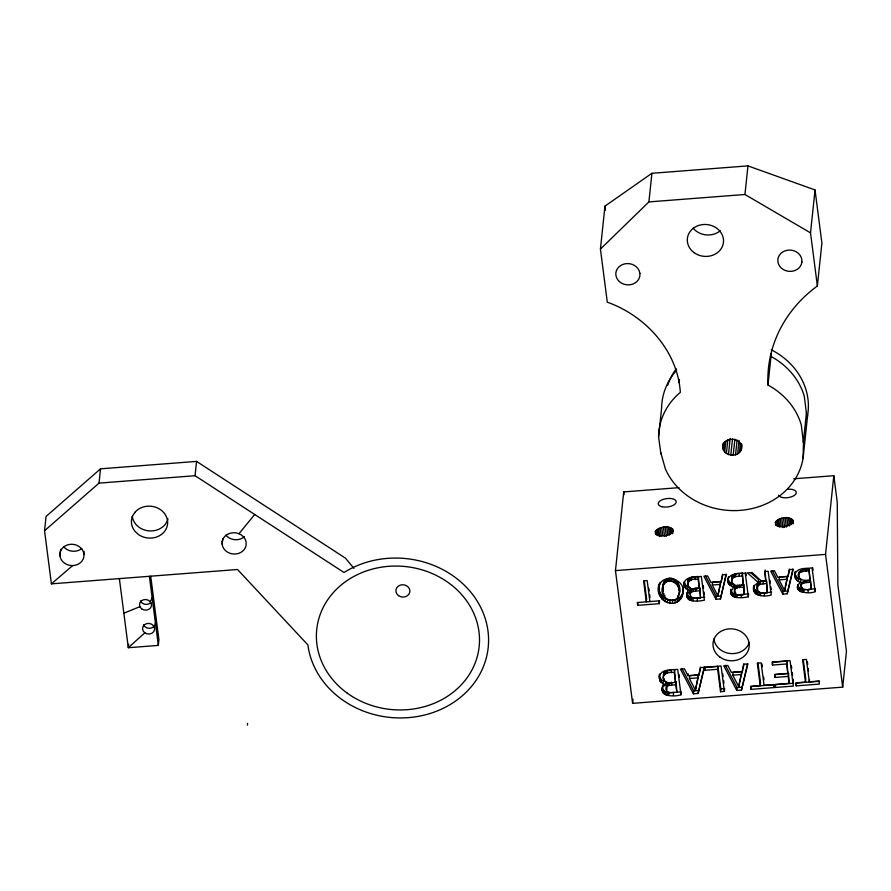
<?xml version="1.0" encoding="UTF-8"?>
<svg xmlns="http://www.w3.org/2000/svg" width="891" height="891" viewBox="0 0 891 891"><rect width="100%" height="100%" fill="white"/><g stroke="black" fill="none" stroke-linecap="round" stroke-linejoin="round"><path stroke-width="1.34" d="M741.702 444.654C744.141 459.823 718.313 457.551 723.28 443.183M741.279 448.741L741.602 443.885M676.581 370.3A72.594 63.851 6 0 0 661.601 408.223L658.583 436.835L660.732 452.505L665.388 468.956A71.837 63.194 6 0 0 740.276 510.376A71.837 63.194 6 0 0 803.092 458.33L803.493 440.945M753.663 587.459L754.532 585.398L758.263 582.491L747.371 572.891L752.004 572.534L761.738 581.322L765.815 580.999L764.589 571.565L768.165 571.287L771.227 595.032C764.289 597.304 750.623 596.179 753.864 585.554M681.192 692.853L680.991 694.757C673.886 697.174 657.97 696.662 662.96 685.224M686.816 594.531C694.167 588.238 682.517 591.19 684.043 583.46C685.613 575.864 695.704 577.123 701.34 576.444L704.413 600.189C698.477 601.481 684.277 602.984 687.017 592.626M730.676 592.749L730.976 589.887C732.803 597.627 743.317 593.684 748.618 593.941L748.317 596.803C742.381 598.095 728.181 599.598 730.921 589.241M808.014 592.192L808.315 589.33L815.432 588.784L815.131 591.646C809.061 594.754 789.727 591.713 800.608 582.235L800.898 579.239C797.356 578.872 794.616 575.608 795.073 572.055C793.681 576.399 795.863 581.645 800.608 582.235M757.294 589.363C755.746 583.293 760.892 579.796 766.449 580.776L767.307 592.604C761.293 594.832 754.71 591.201 757.684 584.307M681.292 691.906L669.976 692.597L666.579 691.216L666.535 686.872L668.874 685.435L675.835 684.733L676.135 681.871C661.044 687.184 657.859 670.544 674.264 672.516L674.565 669.664L675.478 681.916L674.264 672.516M671.491 685.068L671.792 682.205L666.836 684.01L666.579 691.216M690.425 595.411C688.743 589.085 694.947 587.392 699.892 587.96L700.493 597.772C695.002 599.52 687.774 597.939 690.826 590.666M743.796 584.563L744.397 594.386C732.424 599.097 730.676 584.997 743.495 587.425L743.796 584.563L741.089 584.774M801.154 586.857C799.828 581.166 806.511 580.709 810.476 580.843L811.222 589.229C806.778 590.388 799.027 590.232 801.41 583.56M679.376 589.497C681.236 607.562 656.678 600.445 663.104 585.543C666.223 569.182 685.313 583.349 678.519 595.121M663.405 582.681L663.049 593.629M678.897 594.353C682.461 584.719 668.261 575.386 663.104 585.543M806.422 413.212L804.306 396.328A72.594 63.851 6 0 0 770.982 356.422A142.037 124.94 6 0 1 770.893 353.727M44.55 530.758L99.024 483.122L195.062 475.716L344.015 572.501A90.737 79.811 6 0 1 479.035 604.232A90.737 79.811 6 0 1 423.715 715.228A90.737 79.811 6 0 1 307.907 644.95L237.529 569.494L51.411 583.85L44.55 530.758L46.054 516.446L100.527 468.822L196.566 461.404L345.519 558.2L353.95 568.425M59.987 555.85L60.666 549.346M83.865 554.002L84.133 551.406M99.024 483.122L100.527 468.822M128.66 644.293L128.304 647.724L158.308 645.407L158.91 639.693L150.713 576.187M195.062 475.716L196.566 461.404M222.16 544.234L222.705 539.033M658.583 436.835A72.594 63.851 6 0 1 680.345 392.33C677.583 350.764 645.563 315.804 607.294 302.172L600.434 249.079L604.944 206.155L651.911 173.299L747.95 165.882L815.031 189.939L821.892 243.043L817.381 285.955A142.037 124.94 6 0 0 767.975 385.035A72.594 63.851 6 0 1 801.299 424.94L803.404 442.671M600.434 249.079L648.904 201.912L651.911 173.299M793.736 478.801L833.82 475.705L837.25 502.257L837.874 584.997L846.45 651.366L842.686 687.128L632.599 703.344L615.458 570.608L623.722 491.921L679.009 487.655M637.655 605.345L637.299 602.539L659.563 600.812L659.262 603.675L637.655 605.345L637.956 602.483M632.599 703.344L633.033 699.212M655.308 531.649C657.179 538.454 670.589 536.427 673.24 530.668C670.377 524.487 658.649 526.458 655.308 531.649L655.653 534.31M679.031 382.172L679.321 379.443M679.165 382.74L679.454 380.012M658.75 588.94C659.607 571.031 688.543 578.627 682.484 595.199C676.18 612.418 652.513 599.275 659.351 583.56M659.05 586.423L659.251 584.518M658.894 591.702L659.05 586.078M659.797 584.206L659.997 582.302M659.474 594.486L659.195 588.84M660.431 596.914L660.732 594.052L659.774 591.624M662.47 589.207L662.937 584.385M661.723 598.964L662.024 596.101L660.732 594.052M662.614 591.412L662.915 588.55M663.895 584.095L664.196 581.233M664.953 582.914L665.254 580.052M663.305 600.612L663.606 597.75L662.024 596.101M663.728 595.556L663.929 593.64M664.641 597.159L664.842 595.255M666.245 582.035L666.546 579.172M665.165 601.837L665.466 598.975L663.606 597.75M667.771 581.444L668.072 578.582M659.217 678.652L659.496 673.986L659.863 680.858L663.038 683.854L665.421 684.544L662.759 687.139M667.326 602.695L667.626 599.832L665.466 598.975M669.52 581.155L669.82 578.292M659.863 680.858L659.518 675.79M671.313 581.177L671.614 578.315M661.155 682.606L661.456 679.744L660.164 677.995M669.742 603.151L670.043 600.289C675.456 600.935 681.704 598.106 682.784 592.337M672.95 581.511L673.251 578.66M663.182 678.207L663.695 673.106L665.087 671.48L671.458 669.898L671.157 672.761M662.113 690.425L662.414 687.562C663.027 692.842 669.631 693.153 673.674 692.485L673.373 695.348M663.038 683.854L663.338 680.991L661.456 679.744M663.94 675.122L664.24 672.26M662.481 691.917L662.781 689.055M663.951 680.535L664.151 678.63M664.786 674.342L665.087 671.48M672.382 603.162L672.683 600.3M674.442 582.179L674.743 579.317M663.182 693.165L663.483 690.302M665.9 673.696L666.201 670.834M675.79 583.171L676.091 580.319M664.24 694.167L664.541 691.305M665.443 684.689L665.722 681.693L663.338 680.991M667.225 673.273L667.526 670.411M674.933 602.762L675.233 599.899M676.937 584.474L677.238 581.611M666.023 689.645L666.435 684.767M665.688 694.913L665.989 692.051M666.535 686.872L666.836 684.01M667.203 686.237L667.504 683.375M677.839 586.078L678.14 583.215M667.203 695.336L667.504 692.485M677.171 601.96L677.472 599.097M678.508 587.971L678.808 585.109M677.661 597.516L677.862 595.611M668.874 685.435L669.174 682.573M678.931 590.154L679.232 587.292M668.74 695.526L669.041 692.663M679.065 600.801L679.365 597.939M680.601 599.275L680.902 596.413M681.738 597.382L682.038 594.52M682.64 589.875L682.94 587.013M682.484 595.199L682.996 590.8M684.043 583.46L684.243 581.545M684.076 585.142L684.377 582.28L686.181 585.977L690.18 587.915M684.667 587.202L684.967 584.34M685.881 588.84L686.181 585.977M687.741 583.572C686.638 577.078 693.9 576.522 698.421 576.555L699.257 588.183C685.58 593.451 683.631 576.689 698.121 579.417L698.421 576.555M687.774 584.719L688.275 579.774M686.772 596.146L687.072 593.283C688.899 601.013 699.413 597.07 704.714 597.326M687.384 593.061L687.585 591.156M687.629 589.998L687.93 587.147M688.041 585.933L688.075 581.868M688.487 581.845L688.788 578.983M687.117 597.527L687.418 594.665M689.266 581.11L689.567 578.248M687.774 598.696L688.075 595.834M690.313 580.509L690.614 577.646M688.765 599.632L689.066 596.77M689.879 590.778L690.169 587.793M691.55 580.119L691.85 577.257M690.113 600.334L690.414 597.471M690.525 593.529L691.204 589.953M690.904 592.816L691.828 589.363M691.527 600.734L691.828 597.872M691.527 592.225L693.087 591.468L693.387 588.617M692.964 600.902L693.265 598.039M695.214 579.64L695.515 576.778M693.087 591.468L695.537 591.134L695.838 588.272M717.645 669.297L704.814 670.288L705.115 667.426L717.946 666.435L717.645 669.297L720.541 691.706L724.361 691.416L721.075 665.989L700.66 667.571L698.967 674.877L687.986 675.723L688.186 673.808M697.285 600.746L697.586 597.883M689.422 678.519L689.723 675.668L698.577 674.977L695.414 690.169L689.422 678.519L698.277 677.839M700.493 597.772L699.892 587.96M817.381 285.955L810.52 232.863L744.943 194.494L747.95 165.882M704.525 667.27L698.11 693.443L693.398 693.799L693.699 690.948L681.971 668.618M695.414 690.169L698.577 674.977M698.967 674.877L700.393 667.147M722.946 448.028L723.381 443.941M723.537 450.111L724.394 441.936M698.11 693.443L704.124 667.259M724.706 451.993L725.853 441.101M712.288 585.019L712.588 582.157L720.864 581.522L717.879 595.901L712.288 585.019L720.563 584.385M726.377 453.564L727.813 439.942M728.448 454.711L730.163 438.361M730.765 455.357L732.491 439.007M716.008 599.298L703.89 576.243L707.654 575.954L710.94 582.402L721.209 581.611L722.779 574.784L726.388 574.506L720.407 598.952L716.008 599.298L716.308 596.435L705.46 575.809M717.879 595.901L720.864 581.522M733.182 455.446L734.897 439.096M721.209 581.611L722.556 574.205M720.407 598.952L726.054 574.227M735.52 454.989L737.102 439.998M737.637 453.998L739.062 440.377M739.374 452.561L740.376 443.027M740.61 450.768L741.323 443.963M730.72 591.145C738.372 584.607 724.728 587.358 728.147 578.159M727.98 581.745L728.281 578.883C727.579 584.095 736.222 582.413 733.783 587.392M727.947 580.063L728.526 576.655M728.582 583.817L728.883 580.954M729.785 585.454L730.085 582.591M731.645 580.186C730.731 575.486 735.342 572.969 739.419 573.392L739.118 576.254C725.686 576.377 732.513 589.575 743.161 584.797L742.326 573.169L740.388 573.314M731.678 581.333L732.179 576.388M720.541 691.706L720.841 688.854L717.946 666.435M731.533 586.612L731.834 583.75M732.391 578.459L732.692 575.597M731.021 594.141L731.322 591.279M733.17 577.724L733.471 574.862M731.678 595.311L731.979 592.448M734.217 577.123L734.518 574.261M732.669 596.246L732.97 593.384M733.772 587.258L734.073 584.396M735.454 576.722L735.754 573.871M734.329 592.014L734.73 587.28L735.732 585.977L739.742 584.886L739.441 587.748M734.017 596.937L734.318 594.074M734.808 589.43L735.108 586.568M724.361 691.416L724.661 688.554L720.841 688.854M735.431 588.84L735.732 585.977M735.342 594.019L735.543 592.114M735.431 597.349L735.732 594.486M736.991 588.082L737.291 585.22M736.868 597.516L737.169 594.653M743.161 584.797L742.326 573.169M732.792 675.178L733.093 672.315L741.958 671.636L738.784 686.816L732.792 675.178L741.657 674.498M741.189 597.349L741.49 594.486M767.975 385.035L770.982 356.422M736.779 690.458L723.804 665.789L727.836 665.477L731.355 672.371L742.337 671.524L744.03 664.218L747.894 663.929L741.49 690.091L736.779 690.458L737.08 687.596L725.341 665.276M738.784 686.816L738.984 684.912M742.337 671.524L742.537 669.62M741.49 690.091L747.549 663.684M753.597 589.887L753.897 587.024C755.401 595.088 765.926 592.56 771.528 592.17M754.02 591.591L754.321 588.728M754.822 592.949L755.123 590.087M755.936 594.019L756.236 591.156M757.383 587.158L758.052 583.405M757.528 590.332L757.595 586.501M758.263 582.491L758.564 579.629L750.645 572.646M757.317 594.832L757.617 591.969M757.751 586.267L758.631 582.614M758.33 585.476L759.199 584.786L759.5 581.923M758.842 595.388L759.143 592.526M759.199 584.786L760.29 584.329L760.591 581.467M760.413 595.645L760.714 592.782M774.29 685.669L774.09 687.574L750.957 689.367L751.258 686.504L774.39 684.711M760.29 584.329L763.019 583.872L763.32 581.021M764.311 595.567L764.612 592.704M765.815 580.999L765.068 570.051M767.307 592.604L766.449 580.776M775.37 522.382C777.23 529.187 790.64 527.16 793.291 521.402C790.428 515.221 778.701 517.192 775.37 522.382L775.705 525.044M750.957 689.367L750.578 686.36L760.223 685.613L760.524 682.751L757.974 662.971M810.52 232.863L815.031 189.939M779.102 579.863L779.402 577L787.677 576.366L784.704 590.744L779.102 579.863L787.377 579.228M786.909 661.111L786.608 663.973L772.464 665.065L772.764 662.202L786.909 661.111L787.833 673.418L774.647 674.431L775.036 677.438L788.223 676.414L788.524 673.551L775.337 674.576L775.036 677.438M782.821 594.141L770.704 571.086L774.479 570.797L777.765 577.245L788.023 576.455L789.604 569.627L793.213 569.349L787.221 593.796L782.821 594.141L783.122 591.279L772.285 570.652M784.704 590.744L785.004 587.882M772.464 665.065L772.074 662.058L790.05 660.677L793.335 686.092L775.359 687.484L775.66 684.622L793.636 683.23M788.123 575.497L789.381 569.048M787.221 593.796L792.879 569.071M803.415 441.825L806.5 412.333M803.092 458.33L807.602 415.406M794.794 576.588L795.095 573.726M794.772 574.907L795.351 571.499M795.396 578.66L795.696 575.798M796.61 580.297L796.91 577.435M798.47 575.029C798.191 569.505 805.174 569.639 808.995 569.438L809.975 579.64C804.762 581.511 796.064 579.796 798.848 572.657M798.492 576.176L798.614 573.592M797.501 587.592L797.801 584.73C798.18 588.706 802.802 589.953 806.155 589.419M798.358 581.455L798.659 578.593M798.704 574.094L799.361 571.866M797.846 588.984L798.147 586.122M799.216 578.359L799.361 576.923M799.205 573.303L800.151 571.131M798.503 590.154L798.804 587.292M775.359 687.484L774.97 684.477L789.125 683.386L788.524 673.551M799.995 572.568L801.042 571.966L801.187 570.541M799.494 591.089L799.795 588.227M801.042 571.966L802.268 571.565L802.423 570.14M800.842 591.78L801.143 588.918M801.254 584.986L801.777 582.837M801.633 584.273L802.401 582.257M802.167 588.862L802.312 587.425M802.256 592.192L802.557 589.33M802.256 583.683L803.816 582.926L803.96 581.5M803.693 592.359L803.994 589.497M802.268 571.565L805.943 571.098L806.099 569.661M803.816 582.926L806.266 582.58L806.411 581.155M796.22 685.87L795.841 682.862L805.486 682.116L802.591 659.708L806.411 659.407L809.306 681.827L818.963 681.08L819.352 684.088L796.22 685.87L796.521 683.007L819.653 681.225M809.975 579.64L808.995 569.438M811.222 589.229L810.476 580.843M805.486 682.116L805.787 679.254L803.237 659.474M809.306 681.827L809.507 679.922M842.686 687.128L825.545 554.391L833.82 475.705M247.498 725.118L247.531 723.503M742.637 668.662L743.773 663.795M739.085 683.954L741.958 671.636M785.294 586.601L787.677 576.366M663.695 673.106L663.483 675.345M659.195 676.848C660.877 668.718 671.669 670.065 677.706 669.341L680.991 694.757M154.199 626.919L155.435 623.132M722.991 445.901C724.751 436.601 740.098 437.381 741.323 446.614M150.345 601.793L152.161 597.772M728.326 578.56C731.377 572.412 739.73 573.904 745.244 573.058L748.317 596.803M795.151 573.403C798.202 567.255 806.555 568.748 812.069 567.901L815.131 591.646M238.977 533.731L254.637 514.541M144.821 632.822A6.048 5.324 6 0 1 146.369 623.722A6.048 5.324 6 0 1 154.555 629.659A6.048 5.324 6 0 1 144.821 632.822L128.304 647.724L119.361 578.515M51.411 583.85L72.65 565.585M123.838 613.22L139.876 606.66M648.904 201.912L744.943 194.494M615.458 570.608L825.545 554.391M739.118 576.254L742.025 576.032M805.943 571.098L808.85 570.875M763.019 583.872L766.149 583.638M695.537 591.134L699.591 590.822M806.266 582.58L810.32 582.268M716.308 596.435L720.708 596.09M783.122 591.279L787.521 590.933M693.699 690.948L698.41 690.581M737.08 687.596L741.791 687.228M667.626 599.832L670.043 600.289M693.398 693.799L680.434 669.13L684.466 668.818L687.986 675.723M661.289 454.399L660.855 452.828M798.648 574.751L798.915 575.965M812.715 567.678L813.049 570.318M792.812 519.865L793.324 523.841M792.099 519.197L792.622 523.184M791.119 518.64L791.798 523.941M789.872 518.206L790.729 524.844M807.391 661.824L807.736 664.463M808.248 668.417L808.594 671.057M788.435 517.905L789.471 525.868M786.842 517.771L787.878 525.735M785.16 517.782L786.363 527.071M783.456 517.949L784.648 527.249M781.763 518.272L782.966 527.561M780.171 518.729L781.207 526.692M778.734 519.308L779.759 527.283M777.487 519.999L778.344 526.637M776.484 520.756L777.175 526.058M775.771 521.558L776.284 525.545M791.386 665.833L791.731 668.517M792.244 672.527L792.589 675.2M793.113 679.22L793.458 681.893M786.608 663.973L787.833 673.418M788.223 676.414L789.125 683.386M770.002 580.297L770.336 582.937M770.849 586.891L771.194 589.53M774.09 687.574L773.7 684.578L764.044 685.313L761.148 662.904L757.328 663.194L760.223 685.613M761.961 663.995L762.306 666.635M763.665 677.182L764.01 679.822M745.89 572.835L746.235 575.475M743.495 587.425L744.397 594.386M722.768 673.841L723.113 676.514M723.626 680.524L723.971 683.197M703.177 585.454L703.522 588.093M704.024 592.047L704.369 594.687M698.121 579.417L699.257 588.183M704.425 667.281L704.814 670.288M672.761 529.131L673.106 531.782M672.048 528.463L672.738 533.776M671.057 527.906L671.747 533.208M669.82 527.472L670.678 534.099M668.384 527.171L669.408 535.135M666.791 527.026L667.827 535.001M665.109 527.049L666.312 536.337M663.394 527.216L664.597 536.505M661.712 527.539L662.748 535.502M660.12 527.995L661.155 535.959M679.042 674.509L679.388 677.182M658.683 528.575L659.708 536.538M657.435 529.265L658.293 535.892M656.433 530.022L657.124 535.324M676.135 681.871L676.804 692.173L675.835 684.733M655.72 530.824L656.233 534.812M658.894 600.868L659.262 603.675M604.944 206.155L605.468 210.243M648.826 588.238L649.171 590.856M649.673 594.776L650.018 597.393M649.884 601.57L647.178 580.62L643.603 580.899L646.309 601.837L646.61 598.975L644.249 580.654M623.722 491.921L624.068 494.572M149.398 576.388L158.308 645.407M731.945 577.323L731.979 578.471M244.435 536.627A12.095 10.647 6 0 1 225.958 535.201M81.738 548.544A12.095 10.647 6 0 1 63.963 547.029M167.998 518.774A18.143 15.96 6 0 1 149.376 530.913A18.143 15.96 6 0 1 132.269 516.368M150.824 602.55A6.048 5.324 6 0 1 140.477 600.946M153.909 626.44A6.048 5.324 6 0 1 143.562 624.836M771.238 349.784A71.837 63.194 6 0 1 807.079 418.102M667.671 385.358A71.837 63.194 6 0 1 676.28 368.774M720.262 230.78A18.143 15.96 6 0 1 693.098 228.152M749.309 642.456A18.143 15.96 6 0 1 730.386 653.537A18.143 15.96 6 0 1 713.869 639.036M787.767 489.204A9.055 4.21 -7.4 0 1 796.298 492.422A9.055 4.21 -7.4 0 1 788.435 497.579A9.055 4.21 -7.4 0 1 778.522 495.262M222.215 541.539L222.16 544.323A12.095 10.647 6 0 0 233.954 554.046A12.095 10.647 6 0 0 246.116 545.247L246.172 542.463A12.095 10.647 6 0 0 234.366 532.74A12.095 10.647 6 0 0 222.215 541.539M135.343 511.846L132.904 515.366A18.143 15.96 6 0 0 134.964 531.292L138.25 534.377A18.143 15.96 6 0 0 163.721 532.406A18.143 15.96 6 0 0 160.803 509.886A18.143 15.96 6 0 0 135.343 511.846M639.894 273.303L639.125 270.586A12.095 10.647 6 0 0 624.959 263.825A12.095 10.647 6 0 0 615.881 275.152L616.65 277.869A12.095 10.647 6 0 0 630.817 284.63A12.095 10.647 6 0 0 639.894 273.303M83.988 554.57L83.386 551.819A12.095 10.647 6 0 0 69.621 544.412A12.095 10.647 6 0 0 59.864 555.293L60.465 558.033A12.095 10.647 6 0 0 74.22 565.44A12.095 10.647 6 0 0 83.988 554.57M801.9 262.032L801.789 259.248A12.095 10.647 6 0 0 789.437 250.081A12.095 10.647 6 0 0 777.843 259.448L777.966 262.232A12.095 10.647 6 0 0 790.306 271.399A12.095 10.647 6 0 0 801.9 262.032M398.533 595.645A7.017 6.17 6 0 0 409.827 591.992A7.017 6.17 6 0 0 400.326 585.109A7.017 6.17 6 0 0 398.533 595.645M347.189 693.109A81.66 71.837 6 0 0 478.612 650.508A81.66 71.837 6 0 0 368.028 570.385A81.66 71.837 6 0 0 347.189 693.109M141.736 608.921A6.048 5.324 6 0 0 151.47 605.769A6.048 5.324 6 0 0 143.284 599.832A6.048 5.324 6 0 0 141.736 608.921M694.134 252.688A18.143 15.96 6 0 0 723.336 243.232A18.143 15.96 6 0 0 698.767 225.423A18.143 15.96 6 0 0 694.134 252.688M719.85 657.046A18.143 15.96 6 0 0 749.053 647.579A18.143 15.96 6 0 0 724.483 629.77A18.143 15.96 6 0 0 719.85 657.046M661.991 506.734A9.055 4.21 -7.4 0 0 676.18 502.268A9.055 4.21 -7.4 0 0 663.505 499.272A9.055 4.21 -7.4 0 0 661.991 506.734"/></g></svg>
